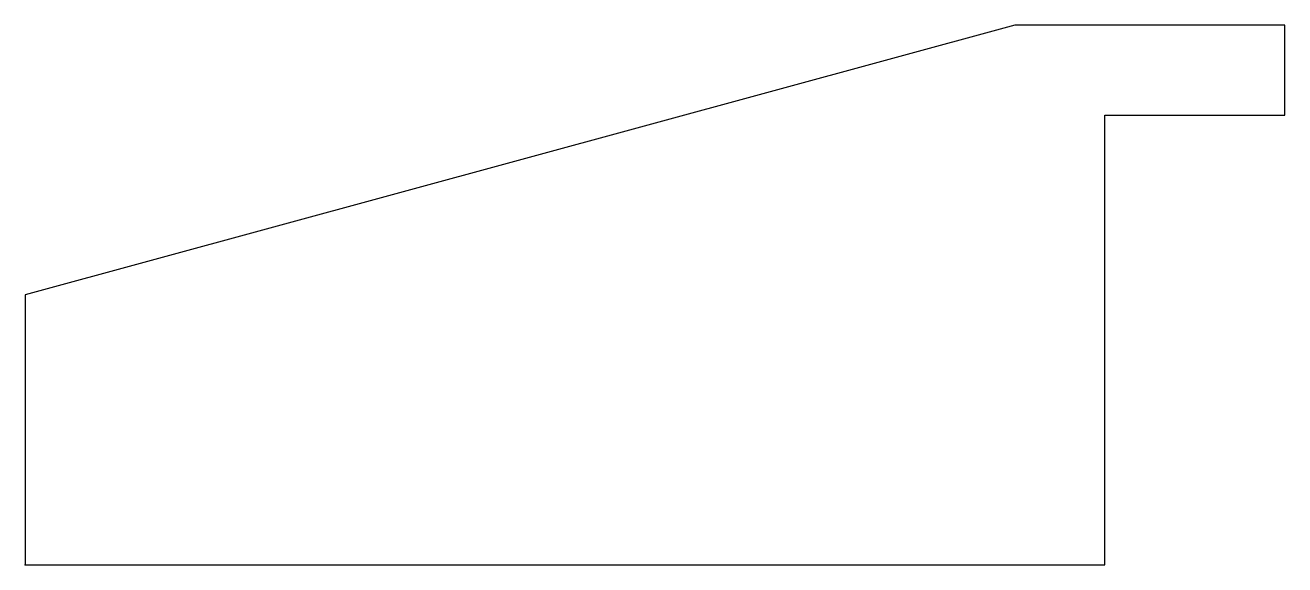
# Model space of a CAD drawing. Header units: inches. Extents: x 0 to 1.75, y 0 to 0.75.
import ezdxf

# ---------------------------------------------------------------- set-up
doc = ezdxf.new("R2010")
doc.units = ezdxf.units.IN
doc.layers.get('0').update_dxf_attribs({"linetype": 'CONTINUOUS'})

msp = doc.modelspace()

# ---------------------------------------------------------------- linework, layer by layer
msp.add_lwpolyline([(0, 0), (1.5, 0), (1.5, 0.625), (1.75, 0.625), (1.75, 0.75), (1.375, 0.75), (0, 0.375)], close=True)
msp.add_point((0, 0))

doc.saveas('drawing.dxf')
